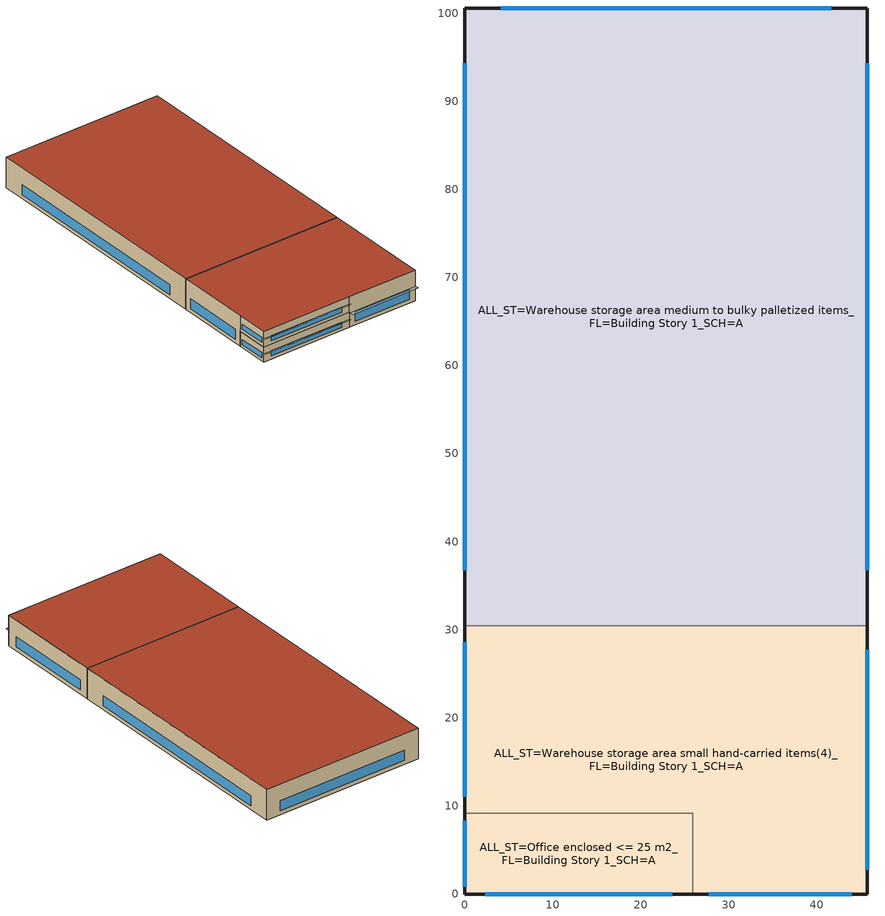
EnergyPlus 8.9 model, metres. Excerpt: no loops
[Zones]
ALL_ST=Office enclosed <= 25 m2_FL=Building Story 1_SCH=A
 floor ground (BTAP-Grnd-Floor-Mass:U-0.757): 25.91,9.14 25.91,0 0,0 0,9.14 z0
 wall outside (BTAP-Ext-Wall-Mass:U-0.278-:{ "cond"=>0.06} adj ext wall insulation): 0,9.14 0,0 25.91,0 z0:4.27
 wall to ALL_ST=Warehouse storage area small hand-carried items(4)_FL=Building Story 1_SCH=A (BTAP-Int-Wall): 25.91,0 25.91,9.14 0,9.14 z0:4.27
 window (BTAP-Ext-DaylightDiffuser:U=0.190 SHGC=0.600-:{ "cond"=>0.7}): 2.33,0 23.57,0 z0.91:2.32; 0,8.31 0,0.84 z0.92:2.33
ALL_ST=Warehouse storage area medium to bulky palletized items_FL=Building Story 1_SCH=A
 floor ground (BTAP-Grnd-Floor-Mass:U-0.757): 45.72,100.58 45.72,30.48 0,30.48 0,100.58 z0
 wall outside (BTAP-Ext-Wall-Mass:U-0.278-:{ "cond"=>0.06} adj ext wall insulation): 45.72,30.48 45.72,100.58 0,100.58 0,30.48 z0:8.53
 wall to ALL_ST=Warehouse storage area small hand-carried items(4)_FL=Building Story 1_SCH=A (BTAP-Int-Wall): 45.72,30.48 0,30.48 z0:8.53
 window (BTAP-Ext-DaylightDiffuser:U=0.190 SHGC=0.600-:{ "cond"=>0.7}): 0,94.3 0,36.75 / 41.62,100.58 4.1,100.58 / 45.72,36.75 45.72,94.3 z1.07:3.87
 roof outside (BTAP-Ext-Roof-Metal:U-0.156-:{ "cond"=>0.057} adj roof insulation): 45.72,30.48 45.72,100.58 0,100.58 0,30.48 z8.53
ALL_ST=Warehouse storage area small hand-carried items(4)_FL=Building Story 1_SCH=A
 floor ground (BTAP-Grnd-Floor-Mass:U-0.757): 45.72,30.48 45.72,0 25.91,0 25.91,9.14 0,9.14 0,30.48 z0
 floor to ALL_ST=Office enclosed <= 25 m2_FL=Building Story 1_SCH=A (BTAP-Int-Floor): 0,0 0,9.14 25.91,9.14 25.91,0 z4.27
 wall outside (BTAP-Ext-Wall-Mass:U-0.278-:{ "cond"=>0.06} adj ext wall insulation): 25.91,0 45.72,0 45.72,30.48 / 0,30.48 0,9.14 z0:8.53; 0,9.14 0,0 25.91,0 z4.27:8.53
 window (BTAP-Ext-DaylightDiffuser:U=0.190 SHGC=0.600-:{ "cond"=>0.7}): 27.69,0 43.93,0 / 0,28.55 0,11.07 / 45.72,2.74 45.72,27.74 z1.07:3.88; 2.33,0 23.57,0 / 0,8.31 0,0.84 z5.18:6.59
 roof outside (BTAP-Ext-Roof-Metal:U-0.156-:{ "cond"=>0.057} adj roof insulation): 45.72,0 45.72,30.48 0,30.48 0,0 z8.53
shading: 25.88,0 0.03,0 0.03,-0.6 25.88,-0.6 z2.47; 45.69,0 25.93,0 25.93,-1.2 45.69,-1.2 z4.18; 25.88,0 0.03,0 0.03,-0.6 25.88,-0.6 z6.74
[Building]
Warehouse-CAN_ON_Windsor.Intl.AP.715380_CWEC2016.epw created: 2019-08-07 22:45:54 +0000
[Site:Location]
Windsor Intl AP: Latitude {deg}=42.276; Longitude {deg}=-82.956; Time Zone {hr}=-5; Elevation {m}=189.6
[Site:GroundTemperature:BuildingSurface]
19.527, 19.502, 19.536, 19.598, 20.002, 21.64, 22.225, 22.375, 21.449, 20.121, 19.802, 19.633
[Site:WaterMainsTemperature]
Calculation Method=Correlation; Annual Average Outdoor Air Temperature {C}=10.5083; Maximum Difference In Monthly Average Outdoor Air Temperatures {deltaC}=24.6
[SizingPeriod:DesignDay] Day of Month=21; Dry-Bulb Temperature Range Modifier Type=DefaultMultipliers; Humidity Condition Type=Wetbulb; Barometric Pressure {Pa}=99068; Rain Indicator=No; Snow Indicator=No; Daylight Saving Time Indicator=No
Name | Month | Day Type | Maximum Dry-Bulb Temperature {C} | Daily Dry-Bulb Temperature Range {deltaC} | Wetbulb or DewPoint at Maximum Dry-Bulb {C} | Wind Speed {m/s} | Wind Direction {deg} | Solar Model Indicator | ASHRAE Clear Sky Optical Depth for Beam Irradiance (taub) | ASHRAE Clear Sky Optical Depth for Diffuse Irradiance (taud) | Sky Clearness
Windsor Intl AP Ann Clg .4% Condns DB=>MWB | 7 | SummerDesignDay | 32 | 9.1 | 23.1 | 5.4 | 230 | ASHRAETau | 0.438 | 2.254
Windsor Intl AP Ann Htg 99.6% Condns DB | 1 | WinterDesignDay | -15.5 | 0 | -15.5 | 5.1 | 240 | ASHRAEClearSky |  |  | 0
[Material] Thermal Absorptance=0.9
Name | Roughness | Thickness {m} | Conductivity {W/m-K} | Density {kg/m3} | Specific Heat {J/kg-K} | Solar Absorptance | Visible Absorptance
1/2IN Gypsum 1 | Smooth | 0.0127 | 0.16 | 784.9 | 830 | 0.4 | 0.4
100mm Normalweight concrete floor | MediumSmooth | 0.1016 | 2.31 | 2322 | 832 | 0.7 | 0.7
1IN Stucco 1 | Smooth | 0.0253 | 0.6918 | 1858 | 837 | 0.7 | 0.92
6 in. Normalweight Concrete Floor | MediumRough | 0.1524 | 2.31 | 2322 | 832 | 0.7 | 0.7
8IN CONCRETE HW RefBldg 1 | Rough | 0.2032 | 1.311 | 2240 | 836.8 | 0.7 | 0.7
G01 13mm gypsum board | Smooth | 0.0127 | 0.16 | 800 | 1090 | 0.7 | 0.5
Metal Roof Surface 1 | Smooth | 0.0008 | 45.28 | 7824 | 500 | 0.7 | 0.7
[Material:NoMass] Roughness=Smooth; Thermal Absorptance=0.9; Solar Absorptance=0.7
Name | Thermal Resistance {m2-K/W} | Visible Absorptance
Typical Carpet Pad | 0.21648 | 0.8
Typical Carpet Pad 2 | 1.25503 | 0.8
Typical Insulation 6 R-93.1_R-value 35.0 (ft^2*h*R/Btu) | 6.16386 | 0.7
Typical Insulation 6 R-99.97_R-value 45.0 (ft^2*h*R/Btu) | 7.92496 | 0.7
[WindowMaterial:SimpleGlazingSystem]
SimpleGlazing:U=0.190 SHGC=0.600 1 U-0.12: U-Factor {W/m2-K}=1.1; Solar Heat Gain Coefficient=0.6; Visible Transmittance=0.21
[Construction]
BTAP-Ext-DaylightDiffuser:U=0.190 SHGC=0.600-:{ "cond"=>0.7}: SimpleGlazing:U=0.190 SHGC=0.600 1 U-0.12
BTAP-Ext-Roof-Metal:U-0.156-:{ "cond"=>0.057} adj roof insulation: Metal Roof Surface 1, Typical Insulation 6 R-99.97_R-value 45.0 (ft^2*h*R/Btu)
BTAP-Ext-Wall-Mass:U-0.278-:{ "cond"=>0.06} adj ext wall insulation: 1IN Stucco 1, 8IN CONCRETE HW RefBldg 1, Typical Insulation 6 R-93.1_R-value 35.0 (ft^2*h*R/Btu), 1/2IN Gypsum 1
BTAP-Grnd-Floor-Mass:U-0.757: 6 in. Normalweight Concrete Floor, Typical Carpet Pad 2
BTAP-Int-Floor: 100mm Normalweight concrete floor, Typical Carpet Pad
BTAP-Int-Wall: G01 13mm gypsum board, G01 13mm gypsum board
[Zone] Part of Total Floor Area=Yes
ALL_ST=Office enclosed <= 25 m2_FL=Building Story 1_SCH=A; ALL_ST=Warehouse storage area medium to bulky palletized items_FL=Building Story 1_SCH=A; ALL_ST=Warehouse storage area small hand-carried items(4)_FL=Building Story 1_SCH=A
[ZoneInfiltration:DesignFlowRate] Schedule=Always On Discrete; Design Flow Rate Calculation Method=Flow/ExteriorArea; Flow per Exterior Surface Area {m3/s-m2}=0.000137604; Constant Term Coefficient=0; Temperature Term Coefficient=0; Velocity Term Coefficient=0.224; Velocity Squared Term Coefficient=0
Name | Zone or ZoneList
Zone1 Office Infiltration | ALL_ST=Office enclosed <= 25 m2_FL=Building Story 1_SCH=A
Zone3 Bulk Storage Infiltration | ALL_ST=Warehouse storage area medium to bulky palletized items_FL=Building Story 1_SCH=A
Zone2 Fine Storage Infiltration | ALL_ST=Warehouse storage area small hand-carried items(4)_FL=Building Story 1_SCH=A
[AvailabilityManager:NightCycle] Applicability Schedule=Always On Discrete; Control Type=CycleOnAny; Thermostat Tolerance {deltaC}=1; Cycling Run Time Control Type=FixedRunTime; Cycling Run Time {s}=3600
Name | Fan Schedule
Availability Manager Night Cycle 1 | Sys_3_PSZ ALL_ST=Office enclosed <= 25 m2_FL=Building Story 1_SCH=A Occ Sch
Availability Manager Night Cycle 2 | Sys_4_PSZ_ALL_ST=Warehouse storage area medium to bulky palletized items_FL=Building Story 1_SCH=A Occ Sch
Availability Manager Night Cycle 3 | Sys_4_PSZ_ALL_ST=Warehouse storage area small hand-carried items(4)_FL=Building Story 1_SCH=A Occ Sch
[AvailabilityManager:Scheduled] Schedule=Always On Discrete
Air Loop HVAC Outdoor Air System 1 Availability Manager; Air Loop HVAC Outdoor Air System 3 Availability Manager; Air Loop HVAC Outdoor Air System 2 Availability Manager
[Schedule:Day:Interval]
Sys_3_PSZ ALL_ST=Office enclosed <= 25 m2_FL=Building Story 1_SCH=A Occ Sch Sunday; Sys_3_PSZ ALL_ST=Office enclosed <= 25 m2_FL=Building Story 1_SCH=A Occ Sch Saturday; Sys_4_PSZ_ALL_ST=Warehouse storage area medium to bulky palletized items_FL=Building Story 1_SCH=A Occ Sch Sunday; Sys_4_PSZ_ALL_ST=Warehouse storage area medium to bulky palletized items_FL=Building Story 1_SCH=A Occ Sch Saturday; Sys_4_PSZ_ALL_ST=Warehouse storage area small hand-carried items(4)_FL=Building Story 1_SCH=A Occ Sch Sunday; Sys_4_PSZ_ALL_ST=Warehouse storage area small hand-carried items(4)_FL=Building Story 1_SCH=A Occ Sch Saturday: No, 24:00, 0
Sys_3_PSZ ALL_ST=Office enclosed <= 25 m2_FL=Building Story 1_SCH=A Occ Sch Monday; Sys_3_PSZ ALL_ST=Office enclosed <= 25 m2_FL=Building Story 1_SCH=A Occ Sch Tuesday; Sys_3_PSZ ALL_ST=Office enclosed <= 25 m2_FL=Building Story 1_SCH=A Occ Sch Wednesday; Sys_3_PSZ ALL_ST=Office enclosed <= 25 m2_FL=Building Story 1_SCH=A Occ Sch Thursday; Sys_3_PSZ ALL_ST=Office enclosed <= 25 m2_FL=Building Story 1_SCH=A Occ Sch Friday; Sys_4_PSZ_ALL_ST=Warehouse storage area medium to bulky palletized items_FL=Building Story 1_SCH=A Occ Sch Monday; Sys_4_PSZ_ALL_ST=Warehouse storage area medium to bulky palletized items_FL=Building Story 1_SCH=A Occ Sch Tuesday; Sys_4_PSZ_ALL_ST=Warehouse storage area medium to bulky palletized items_FL=Building Story 1_SCH=A Occ Sch Wednesday; Sys_4_PSZ_ALL_ST=Warehouse storage area medium to bulky palletized items_FL=Building Story 1_SCH=A Occ Sch Thursday; Sys_4_PSZ_ALL_ST=Warehouse storage area medium to bulky palletized items_FL=Building Story 1_SCH=A Occ Sch Friday; Sys_4_PSZ_ALL_ST=Warehouse storage area small hand-carried items(4)_FL=Building Story 1_SCH=A Occ Sch Monday; Sys_4_PSZ_ALL_ST=Warehouse storage area small hand-carried items(4)_FL=Building Story 1_SCH=A Occ Sch Tuesday; Sys_4_PSZ_ALL_ST=Warehouse storage area small hand-carried items(4)_FL=Building Story 1_SCH=A Occ Sch Wednesday; Sys_4_PSZ_ALL_ST=Warehouse storage area small hand-carried items(4)_FL=Building Story 1_SCH=A Occ Sch Thursday; Sys_4_PSZ_ALL_ST=Warehouse storage area small hand-carried items(4)_FL=Building Story 1_SCH=A Occ Sch Friday: No, 08:00, 0, 19:00, 1, 24:00, 0
Sys_3_PSZ ALL_ST=Office enclosed <= 25 m2_FL=Building Story 1_SCH=A Occ Sch Default; Sys_3_PSZ ALL_ST=Office enclosed <= 25 m2_FL=Building Story 1_SCH=A Occ Sch Summer Design Day; Sys_3_PSZ ALL_ST=Office enclosed <= 25 m2_FL=Building Story 1_SCH=A Occ Sch Winter Design Day; Sys_4_PSZ_ALL_ST=Warehouse storage area medium to bulky palletized items_FL=Building Story 1_SCH=A Occ Sch Default; Sys_4_PSZ_ALL_ST=Warehouse storage area medium to bulky palletized items_FL=Building Story 1_SCH=A Occ Sch Summer Design Day; Sys_4_PSZ_ALL_ST=Warehouse storage area medium to bulky palletized items_FL=Building Story 1_SCH=A Occ Sch Winter Design Day; Sys_4_PSZ_ALL_ST=Warehouse storage area small hand-carried items(4)_FL=Building Story 1_SCH=A Occ Sch Default; Sys_4_PSZ_ALL_ST=Warehouse storage area small hand-carried items(4)_FL=Building Story 1_SCH=A Occ Sch Summer Design Day; Sys_4_PSZ_ALL_ST=Warehouse storage area small hand-carried items(4)_FL=Building Story 1_SCH=A Occ Sch Winter Design Day: No, 24:00, 1
[Schedule:Week:Daily]
Sys_3_PSZ ALL_ST=Office enclosed <= 25 m2_FL=Building Story 1_SCH=A Occ Sch Week Rule - Jan1-Dec31: Sys_3_PSZ ALL_ST=Office enclosed <= 25 m2_FL=Building Story 1_SCH=A Occ Sch Sunday, Sys_3_PSZ ALL_ST=Office enclosed <= 25 m2_FL=Building Story 1_SCH=A Occ Sch Monday, Sys_3_PSZ ALL_ST=Office enclosed <= 25 m2_FL=Building Story 1_SCH=A Occ Sch Tuesday, Sys_3_PSZ ALL_ST=Office enclosed <= 25 m2_FL=Building Story 1_SCH=A Occ Sch Wednesday, Sys_3_PSZ ALL_ST=Office enclosed <= 25 m2_FL=Building Story 1_SCH=A Occ Sch Thursday, Sys_3_PSZ ALL_ST=Office enclosed <= 25 m2_FL=Building Story 1_SCH=A Occ Sch Friday, Sys_3_PSZ ALL_ST=Office enclosed <= 25 m2_FL=Building Story 1_SCH=A Occ Sch Saturday, Sys_3_PSZ ALL_ST=Office enclosed <= 25 m2_FL=Building Story 1_SCH=A Occ Sch Default, Sys_3_PSZ ALL_ST=Office enclosed <= 25 m2_FL=Building Story 1_SCH=A Occ Sch Summer Design Day, Sys_3_PSZ ALL_ST=Office enclosed <= 25 m2_FL=Building Story 1_SCH=A Occ Sch Winter Design Day, Sys_3_PSZ ALL_ST=Office enclosed <= 25 m2_FL=Building Story 1_SCH=A Occ Sch Default, Sys_3_PSZ ALL_ST=Office enclosed <= 25 m2_FL=Building Story 1_SCH=A Occ Sch Default
Sys_4_PSZ_ALL_ST=Warehouse storage area medium to bulky palletized items_FL=Building Story 1_SCH=A Occ Sch Week Rule - Jan1-Dec31: Sys_4_PSZ_ALL_ST=Warehouse storage area medium to bulky palletized items_FL=Building Story 1_SCH=A Occ Sch Sunday, Sys_4_PSZ_ALL_ST=Warehouse storage area medium to bulky palletized items_FL=Building Story 1_SCH=A Occ Sch Monday, Sys_4_PSZ_ALL_ST=Warehouse storage area medium to bulky palletized items_FL=Building Story 1_SCH=A Occ Sch Tuesday, Sys_4_PSZ_ALL_ST=Warehouse storage area medium to bulky palletized items_FL=Building Story 1_SCH=A Occ Sch Wednesday, Sys_4_PSZ_ALL_ST=Warehouse storage area medium to bulky palletized items_FL=Building Story 1_SCH=A Occ Sch Thursday, Sys_4_PSZ_ALL_ST=Warehouse storage area medium to bulky palletized items_FL=Building Story 1_SCH=A Occ Sch Friday, Sys_4_PSZ_ALL_ST=Warehouse storage area medium to bulky palletized items_FL=Building Story 1_SCH=A Occ Sch Saturday, Sys_4_PSZ_ALL_ST=Warehouse storage area medium to bulky palletized items_FL=Building Story 1_SCH=A Occ Sch Default, Sys_4_PSZ_ALL_ST=Warehouse storage area medium to bulky palletized items_FL=Building Story 1_SCH=A Occ Sch Summer Design Day, Sys_4_PSZ_ALL_ST=Warehouse storage area medium to bulky palletized items_FL=Building Story 1_SCH=A Occ Sch Winter Design Day, Sys_4_PSZ_ALL_ST=Warehouse storage area medium to bulky palletized items_FL=Building Story 1_SCH=A Occ Sch Default, Sys_4_PSZ_ALL_ST=Warehouse storage area medium to bulky palletized items_FL=Building Story 1_SCH=A Occ Sch Default
Sys_4_PSZ_ALL_ST=Warehouse storage area small hand-carried items(4)_FL=Building Story 1_SCH=A Occ Sch Week Rule - Jan1-Dec31: Sys_4_PSZ_ALL_ST=Warehouse storage area small hand-carried items(4)_FL=Building Story 1_SCH=A Occ Sch Sunday, Sys_4_PSZ_ALL_ST=Warehouse storage area small hand-carried items(4)_FL=Building Story 1_SCH=A Occ Sch Monday, Sys_4_PSZ_ALL_ST=Warehouse storage area small hand-carried items(4)_FL=Building Story 1_SCH=A Occ Sch Tuesday, Sys_4_PSZ_ALL_ST=Warehouse storage area small hand-carried items(4)_FL=Building Story 1_SCH=A Occ Sch Wednesday, Sys_4_PSZ_ALL_ST=Warehouse storage area small hand-carried items(4)_FL=Building Story 1_SCH=A Occ Sch Thursday, Sys_4_PSZ_ALL_ST=Warehouse storage area small hand-carried items(4)_FL=Building Story 1_SCH=A Occ Sch Friday, Sys_4_PSZ_ALL_ST=Warehouse storage area small hand-carried items(4)_FL=Building Story 1_SCH=A Occ Sch Saturday, Sys_4_PSZ_ALL_ST=Warehouse storage area small hand-carried items(4)_FL=Building Story 1_SCH=A Occ Sch Default, Sys_4_PSZ_ALL_ST=Warehouse storage area small hand-carried items(4)_FL=Building Story 1_SCH=A Occ Sch Summer Design Day, Sys_4_PSZ_ALL_ST=Warehouse storage area small hand-carried items(4)_FL=Building Story 1_SCH=A Occ Sch Winter Design Day, Sys_4_PSZ_ALL_ST=Warehouse storage area small hand-carried items(4)_FL=Building Story 1_SCH=A Occ Sch Default, Sys_4_PSZ_ALL_ST=Warehouse storage area small hand-carried items(4)_FL=Building Story 1_SCH=A Occ Sch Default
[Schedule:Year]
Sys_3_PSZ ALL_ST=Office enclosed <= 25 m2_FL=Building Story 1_SCH=A Occ Sch: Sys_3_PSZ ALL_ST=Office enclosed <= 25 m2_FL=Building Story 1_SCH=A Occ Sch Week Rule - Jan1-Dec31, 1, 1, 12, 31
Sys_4_PSZ_ALL_ST=Warehouse storage area medium to bulky palletized items_FL=Building Story 1_SCH=A Occ Sch: Sys_4_PSZ_ALL_ST=Warehouse storage area medium to bulky palletized items_FL=Building Story 1_SCH=A Occ Sch Week Rule - Jan1-Dec31, 1, 1, 12, 31
Sys_4_PSZ_ALL_ST=Warehouse storage area small hand-carried items(4)_FL=Building Story 1_SCH=A Occ Sch: Sys_4_PSZ_ALL_ST=Warehouse storage area small hand-carried items(4)_FL=Building Story 1_SCH=A Occ Sch Week Rule - Jan1-Dec31, 1, 1, 12, 31
[Schedule:Constant]
Always On Discrete: Hourly Value=1
